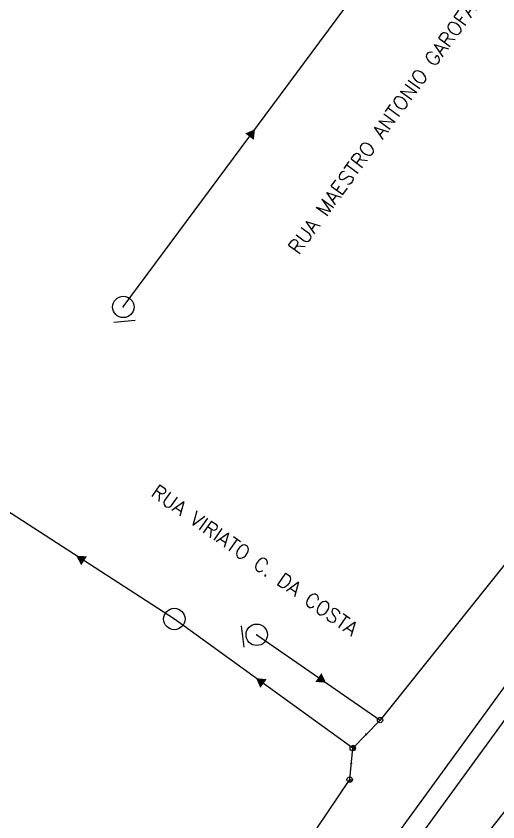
# Model space of a CAD drawing. Extents: x -289 to 361868, y -200 to 7352041.
# Drawn here: x 360816.6 to 360884.1, y 7351349.5 to 7351462.3 of the extents above; entities that cross this region are included whole.
import ezdxf
from ezdxf.enums import TextEntityAlignment as Align

# ---------------------------------------------------------------- set-up
doc = ezdxf.new("R2010")
doc.units = 0
for name, color, linetype in [('ALINHA-DEF', 7, 'Continuous'), ('ESGOTO', 7, 'Continuous'), ('TXT-LOGRAD', 3, 'Continuous')]:
    doc.layers.add(name, color=color, linetype=linetype)
doc.styles.add('SABESP', font='ROMANS.shx', dxfattribs={"height": 2})

# ---------------------------------------------------------------- blocks, each defined once
blk = doc.blocks.new('DGE001A')
at = {"color": 0}
blk.add_lwpolyline([(0, 0, 1.5, 0, 0), (1.3, 0, 0, 0, 0)], format="xyseb", dxfattribs=at)
blk = doc.blocks.new('DRE010A')
at = {"color": 0}
blk.add_line((-2.49, -0.2), (-0.5, -2.45), dxfattribs=at)
blk.add_point((0, 0), dxfattribs=at)
blk = doc.blocks.new('DRE010B')
at = {"color": 0}
blk.add_arc((0.44, 1.45), 0.934, 182.2339, 323.8184, dxfattribs=at)
blk.add_point((0, 0), dxfattribs=at)
blk = doc.blocks.new('DRE010C')
h = blk.add_hatch()
h.set_pattern_fill('ANSI31', color=0, scale=0.25, angle=41.5466, style=0)
h.set_pattern_definition([(86.5466, (0, 0), (-0.03119325, 0.0018824), [])])
edge = h.paths.add_edge_path()
edge.add_line((1.04, 1.08), (0.95, 1.16))
edge.add_line((0.95, 1.16), (0.86, 1.23))
edge.add_line((0.86, 1.23), (0.76, 1.29))
edge.add_line((0.76, 1.29), (0.66, 1.35))
edge.add_line((0.66, 1.35), (0.55, 1.4))
edge.add_line((0.55, 1.4), (0.44, 1.43))
edge.add_line((0.44, 1.43), (0.32, 1.46))
edge.add_ellipse((1.14, 1.01), major_axis=(0.66, 0.66), ratio=1, start_angle=105.7544, end_angle=247.3389)
edge.add_line((1.49, 0.14), (1.48, 0.26))
edge.add_line((1.48, 0.26), (1.45, 0.38))
edge.add_line((1.45, 0.38), (1.42, 0.49))
edge.add_line((1.42, 0.49), (1.38, 0.6))
edge.add_line((1.38, 0.6), (1.32, 0.71))
edge.add_line((1.32, 0.71), (1.26, 0.81))
edge.add_line((1.26, 0.81), (1.2, 0.9))
edge.add_line((1.2, 0.9), (1.12, 0.99))
edge.add_line((1.12, 0.99), (1.04, 1.08))
at = {"color": 0}
blk.add_arc((1.14, 1.01), 0.934, 150.7544, 292.3389, dxfattribs=at)
blk.add_point((0, 0), dxfattribs=at)
blk = doc.blocks.new('DGE012A')
at = {"color": 0}
blk.add_circle((0, 0), 1.5, dxfattribs=at)
blk.add_point((0, 0), dxfattribs=at)

msp = doc.modelspace()

# ---------------------------------------------------------------- linework, layer by layer
at = {"layer": 'ALINHA-DEF'}
msp.add_lwpolyline([(360813.87, 7351266.09), (360956.86, 7351462.29), (360957.69, 7351463.42), (360956.55, 7351464.24), (360955.42, 7351465.07), (360954.6, 7351463.93), (360811.61, 7351267.73), (360813.87, 7351266.09)], close=True, dxfattribs=at)
at = {"layer": 'ESGOTO', "color": 3}
for points in [[(360831.62, 7351421.62), (360866.98, 7351469.31)], [(360907.39, 7351413.46), (360867.6, 7351363.78)], [(360838.77, 7351377.92), (360813.47, 7351394.23)], [(360863.77, 7351359.84), (360838.77, 7351377.92)], [(360850.32, 7351375.71), (360867.6, 7351363.78)], [(360897.09, 7351366.14), (360864.32, 7351324.94)], [(360867.6, 7351363.78), (360863.77, 7351359.84)], [(360863.34, 7351355.43), (360863.77, 7351359.84)], [(360832.91, 7351310.27), (360863.34, 7351355.43)]]:
    msp.add_lwpolyline(points, dxfattribs=at)

# ---------------------------------------------------------------- block references
at = {"layer": 'ESGOTO', "color": 2}
for name, p, rotation in [('DGE001A', (360849.3, 7351445.46), 53.45008320399999), ('DGE012A', (360831.62, 7351421.62), 53.44473174800001), ('DRE010A', (360831.62, 7351421.62), 53.444732323), ('DGE001A', (360826.12, 7351386.07), 147.17826561), ('DGE012A', (360838.77, 7351377.92), 147.19158449), ('DRE010A', (360850.32, 7351375.71), 325.37906286), ('DGE012A', (360850.32, 7351375.71), 325.379062411), ('DGE001A', (360851.27, 7351368.88), 144.13293015), ('DGE001A', (360858.96, 7351369.74), 325.377334398)]:
    msp.add_blockref(name, p, dxfattribs=dict(at, rotation=rotation))
for name, p, xscale, yscale, rotation in [('DGE012A', (360867.6, 7351363.78), 0.25, 0.25, 325.3790624270001), ('DGE001A', (360865.69, 7351361.81), 0.25, 0.25, 225.84806058), ('DGE012A', (360863.77, 7351359.84), 0.2499999999999999, 0.2499999999999999, 84.43095031600001), ('DRE010C', (360863.77, 7351359.84), 0.25, 0.25, 45.811092374), ('DRE010B', (360863.77, 7351359.84), 0.2499999999999999, 0.2499999999999999, 264.430952154), ('DGE001A', (360863.56, 7351357.63), 0.2499999999999999, 0.2499999999999999, 84.447376914), ('DGE012A', (360863.34, 7351355.43), 0.25, 0.25, 56.02688136800001), ('DRE010B', (360863.34, 7351355.43), 0.25, 0.25, 236.02688031)]:
    msp.add_blockref(name, p, dxfattribs=dict(at, xscale=xscale, yscale=yscale, rotation=rotation))

# ---------------------------------------------------------------- texts
at = {"layer": 'TXT-LOGRAD', "style": 'SABESP'}
for s, rotation, p in [('RUA MAESTRO ANTONIO GAROFALO', 54.0339, (360868.87, 7351448)), ('RUA VIRIATO C. DA COSTA', -35.0616, (360850.03, 7351386.16))]:
    msp.add_text(s, height=2, rotation=rotation, dxfattribs=at).set_placement(p, align=Align.MIDDLE_CENTER)

doc.saveas('drawing.dxf')
